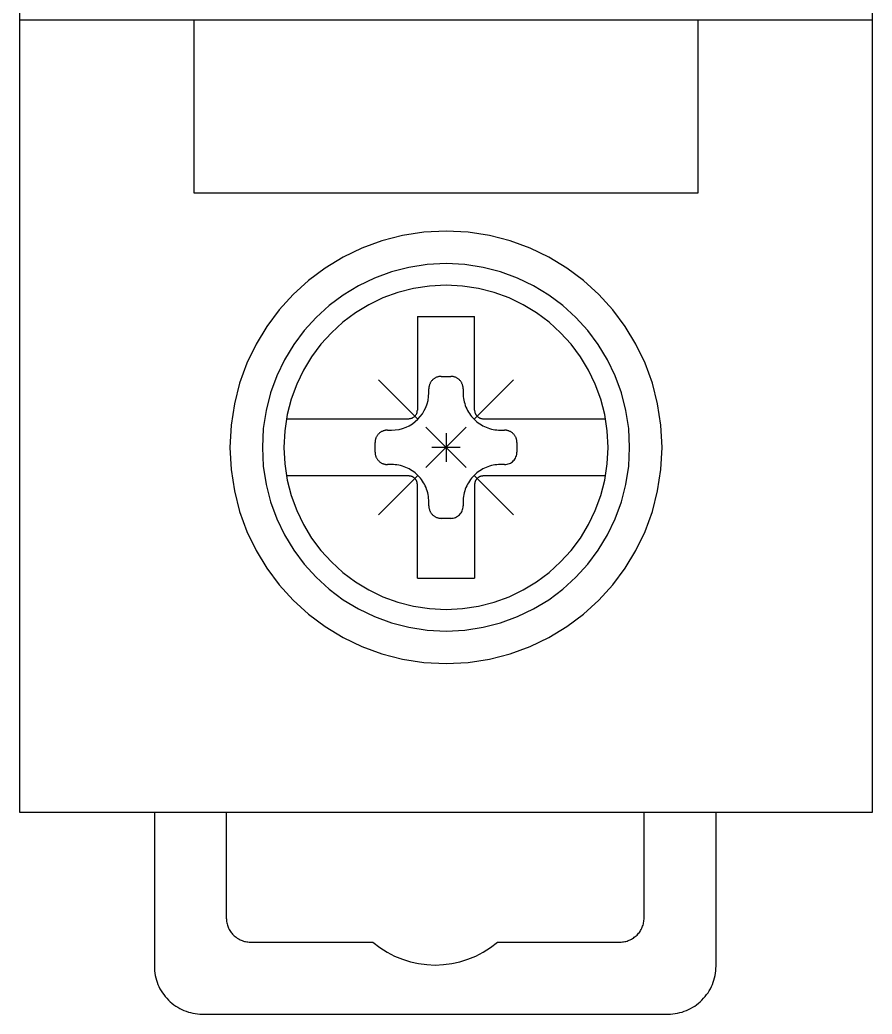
# Model space of a CAD drawing. Header units: millimetres. Extents: x 28713 to 59118, y -54378 to -19615.
# Drawn here: x 38143.61 to 38161.58, y -25314.11 to -25293.16 of the extents above; entities that cross this region are included whole.
import ezdxf

# ---------------------------------------------------------------- set-up
doc = ezdxf.new("R2010")
doc.units = ezdxf.units.MM
doc.header["$LTSCALE"] = 3

msp = doc.modelspace()

# ---------------------------------------------------------------- linework, layer by layer
for p, q in [((38143.607, -25309.862), (38143.607, -25230.381)), ((38161.579, -25230.381), (38161.579, -25309.862)), ((38143.607, -25293.156), (38161.579, -25293.156)), ((38147.277, -25293.156), (38147.277, -25296.801)), ((38157.908, -25296.801), (38157.908, -25293.156)), ((38147.277, -25296.801), (38157.908, -25296.801)), ((38151.237, -25297.815), (38150.819, -25297.969)), ((38151.674, -25297.703), (38151.237, -25297.815)), ((38152.127, -25297.634), (38151.674, -25297.703)), ((38152.593, -25297.611), (38152.127, -25297.634)), ((38153.058, -25297.634), (38152.593, -25297.611)), ((38152.593, -25297.611), (38152.593, -25297.611)), ((38153.511, -25297.703), (38153.058, -25297.634)), ((38153.947, -25297.815), (38153.511, -25297.703)), ((38154.366, -25297.969), (38153.947, -25297.815)), ((38150.819, -25297.969), (38150.421, -25298.161)), ((38154.764, -25298.161), (38154.366, -25297.969)), ((38150.421, -25298.161), (38150.045, -25298.389)), ((38155.14, -25298.389), (38154.764, -25298.161)), ((38150.045, -25298.389), (38149.694, -25298.651)), ((38151.812, -25298.373), (38151.441, -25298.468)), ((38152.196, -25298.314), (38151.812, -25298.373)), ((38152.593, -25298.294), (38152.196, -25298.314)), ((38152.988, -25298.314), (38152.593, -25298.294)), ((38152.593, -25298.294), (38152.593, -25298.294)), ((38153.373, -25298.373), (38152.988, -25298.314)), ((38153.744, -25298.468), (38153.373, -25298.373)), ((38155.491, -25298.651), (38155.14, -25298.389)), ((38149.694, -25298.651), (38149.371, -25298.945)), ((38151.085, -25298.599), (38150.746, -25298.762)), ((38151.441, -25298.468), (38151.085, -25298.599)), ((38154.1, -25298.599), (38153.744, -25298.468)), ((38154.438, -25298.762), (38154.1, -25298.599)), ((38155.814, -25298.945), (38155.491, -25298.651)), ((38150.746, -25298.762), (38150.427, -25298.956)), ((38151.904, -25298.819), (38151.576, -25298.903)), ((38152.243, -25298.767), (38151.904, -25298.819)), ((38152.593, -25298.75), (38152.243, -25298.767)), ((38152.942, -25298.767), (38152.593, -25298.75)), ((38152.593, -25298.75), (38152.593, -25298.75)), ((38153.281, -25298.819), (38152.942, -25298.767)), ((38153.609, -25298.903), (38153.281, -25298.819)), ((38154.758, -25298.956), (38154.438, -25298.762)), ((38149.371, -25298.945), (38149.077, -25299.269)), ((38150.427, -25298.956), (38150.129, -25299.179)), ((38151.262, -25299.018), (38150.963, -25299.162)), ((38151.576, -25298.903), (38151.262, -25299.018)), ((38153.923, -25299.018), (38153.609, -25298.903)), ((38154.221, -25299.162), (38153.923, -25299.018)), ((38155.056, -25299.179), (38154.758, -25298.956)), ((38156.108, -25299.269), (38155.814, -25298.945)), ((38149.077, -25299.269), (38148.814, -25299.62)), ((38150.129, -25299.179), (38149.854, -25299.429)), ((38150.963, -25299.162), (38150.682, -25299.333)), ((38154.503, -25299.333), (38154.221, -25299.162)), ((38155.331, -25299.429), (38155.056, -25299.179)), ((38156.371, -25299.62), (38156.108, -25299.269)), ((38149.854, -25299.429), (38149.604, -25299.703)), ((38150.682, -25299.333), (38150.419, -25299.53)), ((38151.989, -25299.409), (38151.989, -25301.381)), ((38151.989, -25299.409), (38153.196, -25299.409)), ((38153.196, -25301.381), (38153.196, -25299.409)), ((38154.766, -25299.53), (38154.503, -25299.333)), ((38155.581, -25299.703), (38155.331, -25299.429)), ((38148.814, -25299.62), (38148.586, -25299.995)), ((38149.604, -25299.703), (38149.381, -25300.002)), ((38150.419, -25299.53), (38150.176, -25299.751)), ((38155.009, -25299.751), (38154.766, -25299.53)), ((38155.804, -25300.002), (38155.581, -25299.703)), ((38156.599, -25299.995), (38156.371, -25299.62)), ((38150.176, -25299.751), (38149.955, -25299.993)), ((38155.229, -25299.993), (38155.009, -25299.751)), ((38148.586, -25299.995), (38148.394, -25300.394)), ((38149.381, -25300.002), (38149.187, -25300.321)), ((38149.955, -25299.993), (38149.759, -25300.256)), ((38155.426, -25300.256), (38155.229, -25299.993)), ((38155.998, -25300.321), (38155.804, -25300.002)), ((38156.791, -25300.394), (38156.599, -25299.995)), ((38149.187, -25300.321), (38149.024, -25300.66)), ((38149.759, -25300.256), (38149.588, -25300.538)), ((38155.597, -25300.538), (38155.426, -25300.256)), ((38156.161, -25300.66), (38155.998, -25300.321)), ((38148.394, -25300.394), (38148.241, -25300.812)), ((38149.588, -25300.538), (38149.444, -25300.837)), ((38155.741, -25300.837), (38155.597, -25300.538)), ((38156.944, -25300.812), (38156.791, -25300.394)), ((38149.024, -25300.66), (38148.894, -25301.015)), ((38151.17, -25300.744), (38151.989, -25301.564)), ((38152.307, -25300.747), (38152.298, -25300.757)), ((38152.317, -25300.738), (38152.307, -25300.747)), ((38152.307, -25300.747), (38152.307, -25300.747)), ((38152.327, -25300.73), (38152.317, -25300.738)), ((38152.337, -25300.722), (38152.327, -25300.73)), ((38152.347, -25300.715), (38152.337, -25300.722)), ((38152.358, -25300.708), (38152.347, -25300.715)), ((38152.369, -25300.701), (38152.358, -25300.708)), ((38152.381, -25300.696), (38152.369, -25300.701)), ((38152.393, -25300.69), (38152.381, -25300.696)), ((38152.404, -25300.686), (38152.393, -25300.69)), ((38152.417, -25300.682), (38152.404, -25300.686)), ((38152.429, -25300.678), (38152.417, -25300.682)), ((38152.442, -25300.676), (38152.429, -25300.678)), ((38152.454, -25300.673), (38152.442, -25300.676)), ((38152.467, -25300.672), (38152.454, -25300.673)), ((38152.48, -25300.671), (38152.467, -25300.672)), ((38152.493, -25300.671), (38152.48, -25300.671)), ((38152.493, -25300.671), (38152.493, -25300.671)), ((38152.493, -25300.671), (38152.692, -25300.671)), ((38152.705, -25300.671), (38152.692, -25300.671)), ((38152.718, -25300.672), (38152.705, -25300.671)), ((38152.731, -25300.673), (38152.718, -25300.672)), ((38152.744, -25300.676), (38152.731, -25300.673)), ((38152.756, -25300.678), (38152.744, -25300.676)), ((38152.768, -25300.682), (38152.756, -25300.678)), ((38152.78, -25300.686), (38152.768, -25300.682)), ((38152.793, -25300.69), (38152.78, -25300.686)), ((38152.804, -25300.696), (38152.793, -25300.69)), ((38152.816, -25300.701), (38152.804, -25300.696)), ((38152.827, -25300.708), (38152.816, -25300.701)), ((38152.838, -25300.715), (38152.827, -25300.708)), ((38152.848, -25300.722), (38152.838, -25300.715)), ((38152.858, -25300.73), (38152.848, -25300.722)), ((38152.868, -25300.738), (38152.858, -25300.73)), ((38152.878, -25300.747), (38152.868, -25300.738)), ((38152.887, -25300.757), (38152.878, -25300.747)), ((38152.878, -25300.747), (38152.878, -25300.747)), ((38153.196, -25301.564), (38154.015, -25300.744)), ((38156.291, -25301.015), (38156.161, -25300.66)), ((38148.241, -25300.812), (38148.129, -25301.249)), ((38149.444, -25300.837), (38149.329, -25301.151)), ((38152.232, -25300.907), (38152.231, -25300.92)), ((38152.231, -25300.92), (38152.231, -25300.933)), ((38152.231, -25301.018), (38152.231, -25300.933)), ((38152.233, -25300.894), (38152.232, -25300.907)), ((38152.236, -25300.881), (38152.233, -25300.894)), ((38152.238, -25300.869), (38152.236, -25300.881)), ((38152.242, -25300.857), (38152.238, -25300.869)), ((38152.246, -25300.844), (38152.242, -25300.857)), ((38152.25, -25300.832), (38152.246, -25300.844)), ((38152.256, -25300.821), (38152.25, -25300.832)), ((38152.261, -25300.809), (38152.256, -25300.821)), ((38152.268, -25300.798), (38152.261, -25300.809)), ((38152.275, -25300.787), (38152.268, -25300.798)), ((38152.282, -25300.777), (38152.275, -25300.787)), ((38152.29, -25300.767), (38152.282, -25300.777)), ((38152.298, -25300.757), (38152.29, -25300.767)), ((38152.895, -25300.767), (38152.887, -25300.757)), ((38152.903, -25300.777), (38152.895, -25300.767)), ((38152.91, -25300.787), (38152.903, -25300.777)), ((38152.917, -25300.798), (38152.91, -25300.787)), ((38152.924, -25300.809), (38152.917, -25300.798)), ((38152.929, -25300.821), (38152.924, -25300.809)), ((38152.935, -25300.832), (38152.929, -25300.821)), ((38152.939, -25300.844), (38152.935, -25300.832)), ((38152.943, -25300.857), (38152.939, -25300.844)), ((38152.946, -25300.869), (38152.943, -25300.857)), ((38152.949, -25300.881), (38152.946, -25300.869)), ((38152.952, -25300.894), (38152.949, -25300.881)), ((38152.953, -25300.907), (38152.952, -25300.894)), ((38152.954, -25300.92), (38152.953, -25300.907)), ((38152.955, -25300.933), (38152.954, -25300.92)), ((38152.955, -25300.933), (38152.955, -25301.018)), ((38152.955, -25300.933), (38152.955, -25300.933)), ((38155.856, -25301.151), (38155.741, -25300.837)), ((38157.056, -25301.249), (38156.944, -25300.812)), ((38148.894, -25301.015), (38148.798, -25301.387)), ((38149.329, -25301.151), (38149.245, -25301.478)), ((38152.214, -25301.176), (38152.226, -25301.098)), ((38152.226, -25301.098), (38152.231, -25301.018)), ((38152.955, -25301.018), (38152.955, -25301.018)), ((38152.955, -25301.018), (38152.956, -25301.057)), ((38152.956, -25301.057), (38152.958, -25301.095)), ((38152.958, -25301.095), (38152.963, -25301.134)), ((38152.963, -25301.134), (38152.97, -25301.172)), ((38152.97, -25301.172), (38152.978, -25301.209)), ((38155.94, -25301.478), (38155.856, -25301.151)), ((38156.387, -25301.387), (38156.291, -25301.015)), ((38148.129, -25301.249), (38148.06, -25301.701)), ((38151.988, -25301.4), (38151.989, -25301.381)), ((38152.135, -25301.393), (38152.169, -25301.324)), ((38152.169, -25301.324), (38152.195, -25301.252)), ((38152.195, -25301.252), (38152.214, -25301.176)), ((38152.978, -25301.209), (38152.988, -25301.246)), ((38152.988, -25301.246), (38153, -25301.283)), ((38153, -25301.283), (38153.014, -25301.319)), ((38153.014, -25301.319), (38153.03, -25301.354)), ((38153.03, -25301.354), (38153.047, -25301.388)), ((38153.196, -25301.381), (38153.196, -25301.381)), ((38153.196, -25301.381), (38153.196, -25301.39)), ((38157.125, -25301.701), (38157.056, -25301.249)), ((38148.798, -25301.387), (38148.74, -25301.771)), ((38149.245, -25301.478), (38149.193, -25301.818)), ((38149.229, -25301.564), (38151.807, -25301.564)), ((38151.807, -25301.564), (38151.825, -25301.562)), ((38151.807, -25301.564), (38151.807, -25301.564)), ((38151.825, -25301.562), (38151.843, -25301.56)), ((38151.843, -25301.56), (38151.861, -25301.555)), ((38151.861, -25301.555), (38151.878, -25301.549)), ((38151.878, -25301.549), (38151.894, -25301.541)), ((38151.894, -25301.541), (38151.909, -25301.532)), ((38151.909, -25301.532), (38151.923, -25301.522)), ((38151.923, -25301.522), (38151.936, -25301.51)), ((38151.936, -25301.51), (38151.947, -25301.497)), ((38151.944, -25301.625), (38152, -25301.574)), ((38151.947, -25301.497), (38151.958, -25301.483)), ((38151.958, -25301.483), (38151.967, -25301.468)), ((38151.967, -25301.468), (38151.975, -25301.452)), ((38151.975, -25301.452), (38151.981, -25301.435)), ((38151.981, -25301.435), (38151.985, -25301.418)), ((38151.985, -25301.418), (38151.988, -25301.4)), ((38152, -25301.574), (38152.051, -25301.518)), ((38152.051, -25301.518), (38152.096, -25301.458)), ((38152.096, -25301.458), (38152.135, -25301.393)), ((38153.047, -25301.388), (38153.066, -25301.422)), ((38153.066, -25301.422), (38153.087, -25301.454)), ((38153.087, -25301.454), (38153.109, -25301.486)), ((38153.109, -25301.486), (38153.133, -25301.516)), ((38153.133, -25301.516), (38153.158, -25301.546)), ((38153.158, -25301.546), (38153.185, -25301.574)), ((38153.185, -25301.574), (38153.185, -25301.574)), ((38153.185, -25301.574), (38153.213, -25301.601)), ((38153.196, -25301.39), (38153.197, -25301.399)), ((38153.197, -25301.399), (38153.198, -25301.408)), ((38153.198, -25301.408), (38153.199, -25301.417)), ((38153.199, -25301.417), (38153.201, -25301.425)), ((38153.201, -25301.425), (38153.204, -25301.434)), ((38153.204, -25301.434), (38153.206, -25301.443)), ((38153.206, -25301.443), (38153.21, -25301.451)), ((38153.21, -25301.451), (38153.213, -25301.459)), ((38153.213, -25301.459), (38153.217, -25301.467)), ((38153.217, -25301.467), (38153.221, -25301.475)), ((38153.221, -25301.475), (38153.226, -25301.482)), ((38153.226, -25301.482), (38153.231, -25301.49)), ((38153.231, -25301.49), (38153.237, -25301.497)), ((38153.237, -25301.497), (38153.243, -25301.503)), ((38153.243, -25301.503), (38153.249, -25301.51)), ((38153.249, -25301.51), (38153.249, -25301.51)), ((38153.249, -25301.51), (38153.256, -25301.516)), ((38153.256, -25301.516), (38153.262, -25301.522)), ((38153.262, -25301.522), (38153.27, -25301.528)), ((38153.27, -25301.528), (38153.277, -25301.533)), ((38153.277, -25301.533), (38153.284, -25301.538)), ((38153.284, -25301.538), (38153.292, -25301.542)), ((38153.292, -25301.542), (38153.3, -25301.546)), ((38153.3, -25301.546), (38153.308, -25301.55)), ((38153.308, -25301.55), (38153.317, -25301.553)), ((38153.317, -25301.553), (38153.325, -25301.556)), ((38153.325, -25301.556), (38153.334, -25301.558)), ((38153.334, -25301.558), (38153.342, -25301.56)), ((38153.342, -25301.56), (38153.351, -25301.561)), ((38153.351, -25301.561), (38153.36, -25301.563)), ((38153.36, -25301.563), (38153.369, -25301.563)), ((38153.369, -25301.563), (38153.378, -25301.564)), ((38153.378, -25301.564), (38155.956, -25301.564)), ((38155.992, -25301.818), (38155.94, -25301.478)), ((38156.445, -25301.771), (38156.387, -25301.387)), ((38148.06, -25301.701), (38148.036, -25302.167)), ((38148.74, -25301.771), (38148.72, -25302.167)), ((38151.443, -25301.805), (38151.524, -25301.801)), ((38151.524, -25301.801), (38151.602, -25301.789)), ((38151.602, -25301.789), (38151.677, -25301.769)), ((38151.677, -25301.769), (38151.75, -25301.743)), ((38151.75, -25301.743), (38151.818, -25301.71)), ((38151.818, -25301.71), (38151.883, -25301.67)), ((38151.883, -25301.67), (38151.944, -25301.625)), ((38152.166, -25302.594), (38153.019, -25301.74)), ((38152.166, -25301.74), (38153.019, -25302.594)), ((38153.213, -25301.601), (38153.243, -25301.627)), ((38153.243, -25301.627), (38153.273, -25301.65)), ((38153.273, -25301.65), (38153.305, -25301.673)), ((38153.305, -25301.673), (38153.338, -25301.693)), ((38153.338, -25301.693), (38153.371, -25301.712)), ((38153.371, -25301.712), (38153.405, -25301.729)), ((38153.405, -25301.729), (38153.441, -25301.745)), ((38153.441, -25301.745), (38153.476, -25301.759)), ((38153.476, -25301.759), (38153.513, -25301.771)), ((38153.513, -25301.771), (38153.55, -25301.781)), ((38153.55, -25301.781), (38153.588, -25301.79)), ((38153.588, -25301.79), (38153.625, -25301.796)), ((38153.625, -25301.796), (38153.664, -25301.801)), ((38153.664, -25301.801), (38153.703, -25301.804)), ((38156.465, -25302.167), (38156.445, -25301.771)), ((38157.149, -25302.167), (38157.125, -25301.701)), ((38149.193, -25301.818), (38149.175, -25302.167)), ((38151.104, -25302.003), (38151.101, -25302.016)), ((38151.107, -25301.991), (38151.104, -25302.003)), ((38151.111, -25301.979), (38151.107, -25301.991)), ((38151.116, -25301.967), (38151.111, -25301.979)), ((38151.121, -25301.955), (38151.116, -25301.967)), ((38151.127, -25301.944), (38151.121, -25301.955)), ((38151.133, -25301.932), (38151.127, -25301.944)), ((38151.14, -25301.922), (38151.133, -25301.932)), ((38151.147, -25301.911), (38151.14, -25301.922)), ((38151.155, -25301.901), (38151.147, -25301.911)), ((38151.164, -25301.891), (38151.155, -25301.901)), ((38151.173, -25301.882), (38151.164, -25301.891)), ((38151.182, -25301.873), (38151.173, -25301.882)), ((38151.173, -25301.882), (38151.173, -25301.882)), ((38151.192, -25301.864), (38151.182, -25301.873)), ((38151.202, -25301.856), (38151.192, -25301.864)), ((38151.213, -25301.849), (38151.202, -25301.856)), ((38151.223, -25301.842), (38151.213, -25301.849)), ((38151.235, -25301.836), (38151.223, -25301.842)), ((38151.246, -25301.83), (38151.235, -25301.836)), ((38151.258, -25301.825), (38151.246, -25301.83)), ((38151.27, -25301.82), (38151.258, -25301.825)), ((38151.282, -25301.816), (38151.27, -25301.82)), ((38151.294, -25301.813), (38151.282, -25301.816)), ((38151.307, -25301.81), (38151.294, -25301.813)), ((38151.32, -25301.808), (38151.307, -25301.81)), ((38151.332, -25301.806), (38151.32, -25301.808)), ((38151.345, -25301.805), (38151.332, -25301.806)), ((38151.358, -25301.805), (38151.345, -25301.805)), ((38151.358, -25301.805), (38151.443, -25301.805)), ((38151.358, -25301.805), (38151.358, -25301.805)), ((38151.443, -25301.805), (38151.443, -25301.805)), ((38152.593, -25301.865), (38152.593, -25302.469)), ((38153.703, -25301.804), (38153.742, -25301.805)), ((38153.742, -25301.805), (38153.827, -25301.805)), ((38153.84, -25301.805), (38153.827, -25301.805)), ((38153.853, -25301.806), (38153.84, -25301.805)), ((38153.865, -25301.808), (38153.853, -25301.806)), ((38153.878, -25301.81), (38153.865, -25301.808)), ((38153.89, -25301.813), (38153.878, -25301.81)), ((38153.903, -25301.816), (38153.89, -25301.813)), ((38153.915, -25301.82), (38153.903, -25301.816)), ((38153.927, -25301.825), (38153.915, -25301.82)), ((38153.939, -25301.83), (38153.927, -25301.825)), ((38153.95, -25301.836), (38153.939, -25301.83)), ((38153.961, -25301.842), (38153.95, -25301.836)), ((38153.972, -25301.849), (38153.961, -25301.842)), ((38153.983, -25301.856), (38153.972, -25301.849)), ((38153.993, -25301.864), (38153.983, -25301.856)), ((38154.003, -25301.873), (38153.993, -25301.864)), ((38154.012, -25301.882), (38154.003, -25301.873)), ((38154.021, -25301.891), (38154.012, -25301.882)), ((38154.012, -25301.882), (38154.012, -25301.882)), ((38154.03, -25301.901), (38154.021, -25301.891)), ((38154.037, -25301.911), (38154.03, -25301.901)), ((38154.045, -25301.922), (38154.037, -25301.911)), ((38154.052, -25301.932), (38154.045, -25301.922)), ((38154.058, -25301.944), (38154.052, -25301.932)), ((38154.064, -25301.955), (38154.058, -25301.944)), ((38154.069, -25301.967), (38154.064, -25301.955)), ((38154.074, -25301.979), (38154.069, -25301.967)), ((38154.078, -25301.991), (38154.074, -25301.979)), ((38154.081, -25302.003), (38154.078, -25301.991)), ((38154.084, -25302.016), (38154.081, -25302.003)), ((38156.01, -25302.167), (38155.992, -25301.818)), ((38148.036, -25302.167), (38148.036, -25302.167)), ((38148.036, -25302.167), (38148.06, -25302.633)), ((38148.72, -25302.167), (38148.72, -25302.167)), ((38148.72, -25302.167), (38148.74, -25302.563)), ((38149.175, -25302.167), (38149.175, -25302.167)), ((38149.175, -25302.167), (38149.193, -25302.516)), ((38151.097, -25302.041), (38151.096, -25302.054)), ((38151.096, -25302.054), (38151.096, -25302.067)), ((38151.096, -25302.267), (38151.096, -25302.067)), ((38151.099, -25302.028), (38151.097, -25302.041)), ((38151.101, -25302.016), (38151.099, -25302.028)), ((38152.894, -25302.167), (38152.291, -25302.167)), ((38154.086, -25302.028), (38154.084, -25302.016)), ((38154.088, -25302.041), (38154.086, -25302.028)), ((38154.089, -25302.054), (38154.088, -25302.041)), ((38154.089, -25302.067), (38154.089, -25302.054)), ((38154.089, -25302.067), (38154.089, -25302.067)), ((38154.089, -25302.067), (38154.089, -25302.267)), ((38155.992, -25302.516), (38156.01, -25302.167)), ((38156.01, -25302.167), (38156.01, -25302.167)), ((38156.445, -25302.563), (38156.465, -25302.167)), ((38156.465, -25302.167), (38156.465, -25302.167)), ((38157.125, -25302.633), (38157.149, -25302.167)), ((38157.149, -25302.167), (38157.149, -25302.167)), ((38151.096, -25302.267), (38151.096, -25302.267)), ((38151.096, -25302.267), (38151.096, -25302.28)), ((38151.096, -25302.28), (38151.097, -25302.293)), ((38151.097, -25302.293), (38151.099, -25302.305)), ((38151.099, -25302.305), (38151.101, -25302.318)), ((38151.101, -25302.318), (38151.104, -25302.331)), ((38151.104, -25302.331), (38151.107, -25302.343)), ((38151.107, -25302.343), (38151.111, -25302.355)), ((38151.111, -25302.355), (38151.116, -25302.367)), ((38151.116, -25302.367), (38151.121, -25302.379)), ((38151.121, -25302.379), (38151.127, -25302.39)), ((38151.127, -25302.39), (38151.133, -25302.401)), ((38151.133, -25302.401), (38151.14, -25302.412)), ((38151.14, -25302.412), (38151.147, -25302.423)), ((38151.147, -25302.423), (38151.155, -25302.433)), ((38154.029, -25302.434), (38154.044, -25302.413)), ((38154.044, -25302.413), (38154.057, -25302.392)), ((38154.057, -25302.392), (38154.068, -25302.369)), ((38154.068, -25302.369), (38154.077, -25302.345)), ((38154.077, -25302.345), (38154.084, -25302.32)), ((38154.084, -25302.32), (38154.088, -25302.294)), ((38154.088, -25302.294), (38154.089, -25302.267)), ((38148.06, -25302.633), (38148.129, -25303.085)), ((38148.74, -25302.563), (38148.798, -25302.948)), ((38149.193, -25302.516), (38149.245, -25302.856)), ((38151.155, -25302.433), (38151.164, -25302.443)), ((38151.164, -25302.443), (38151.173, -25302.452)), ((38151.173, -25302.452), (38151.173, -25302.452)), ((38151.173, -25302.452), (38151.182, -25302.461)), ((38151.182, -25302.461), (38151.192, -25302.47)), ((38151.192, -25302.47), (38151.202, -25302.478)), ((38151.202, -25302.478), (38151.213, -25302.485)), ((38151.213, -25302.485), (38151.223, -25302.492)), ((38151.223, -25302.492), (38151.235, -25302.498)), ((38151.235, -25302.498), (38151.246, -25302.504)), ((38151.246, -25302.504), (38151.258, -25302.509)), ((38151.258, -25302.509), (38151.27, -25302.514)), ((38151.27, -25302.514), (38151.282, -25302.518)), ((38151.282, -25302.518), (38151.294, -25302.521)), ((38151.294, -25302.521), (38151.307, -25302.524)), ((38151.307, -25302.524), (38151.32, -25302.526)), ((38151.32, -25302.526), (38151.332, -25302.528)), ((38151.332, -25302.528), (38151.345, -25302.529)), ((38151.345, -25302.529), (38151.358, -25302.529)), ((38151.443, -25302.529), (38151.358, -25302.529)), ((38151.482, -25302.53), (38151.443, -25302.529)), ((38151.521, -25302.533), (38151.482, -25302.53)), ((38151.559, -25302.538), (38151.521, -25302.533)), ((38151.597, -25302.544), (38151.559, -25302.538)), ((38151.635, -25302.553), (38151.597, -25302.544)), ((38151.672, -25302.563), (38151.635, -25302.553)), ((38151.708, -25302.575), (38151.672, -25302.563)), ((38151.744, -25302.589), (38151.708, -25302.575)), ((38151.779, -25302.605), (38151.744, -25302.589)), ((38151.814, -25302.622), (38151.779, -25302.605)), ((38151.847, -25302.641), (38151.814, -25302.622)), ((38151.88, -25302.661), (38151.847, -25302.641)), ((38153.338, -25302.641), (38153.305, -25302.661)), ((38153.371, -25302.622), (38153.338, -25302.641)), ((38153.405, -25302.605), (38153.371, -25302.622)), ((38153.441, -25302.589), (38153.405, -25302.605)), ((38153.476, -25302.575), (38153.441, -25302.589)), ((38153.513, -25302.563), (38153.476, -25302.575)), ((38153.55, -25302.553), (38153.513, -25302.563)), ((38153.588, -25302.544), (38153.55, -25302.553)), ((38153.625, -25302.538), (38153.588, -25302.544)), ((38153.664, -25302.533), (38153.625, -25302.538)), ((38153.703, -25302.53), (38153.664, -25302.533)), ((38153.742, -25302.529), (38153.703, -25302.53)), ((38153.827, -25302.529), (38153.742, -25302.529)), ((38153.742, -25302.529), (38153.742, -25302.529)), ((38153.827, -25302.529), (38153.853, -25302.528)), ((38153.827, -25302.529), (38153.827, -25302.529)), ((38153.853, -25302.528), (38153.879, -25302.524)), ((38153.879, -25302.524), (38153.905, -25302.517)), ((38153.905, -25302.517), (38153.929, -25302.509)), ((38153.929, -25302.509), (38153.952, -25302.497)), ((38153.952, -25302.497), (38153.973, -25302.484)), ((38153.973, -25302.484), (38153.993, -25302.469)), ((38153.993, -25302.469), (38154.012, -25302.452)), ((38154.012, -25302.452), (38154.029, -25302.434)), ((38155.94, -25302.856), (38155.992, -25302.516)), ((38156.387, -25302.948), (38156.445, -25302.563)), ((38157.056, -25303.085), (38157.125, -25302.633)), ((38151.807, -25302.771), (38149.229, -25302.771)), ((38151.17, -25303.59), (38151.989, -25302.771)), ((38151.816, -25302.771), (38151.807, -25302.771)), ((38151.825, -25302.772), (38151.816, -25302.771)), ((38151.834, -25302.773), (38151.825, -25302.772)), ((38151.843, -25302.774), (38151.834, -25302.773)), ((38151.851, -25302.776), (38151.843, -25302.774)), ((38151.86, -25302.778), (38151.851, -25302.776)), ((38151.868, -25302.781), (38151.86, -25302.778)), ((38151.877, -25302.785), (38151.868, -25302.781)), ((38151.885, -25302.788), (38151.877, -25302.785)), ((38151.912, -25302.684), (38151.88, -25302.661)), ((38151.893, -25302.792), (38151.885, -25302.788)), ((38151.9, -25302.796), (38151.893, -25302.792)), ((38151.908, -25302.801), (38151.9, -25302.796)), ((38151.915, -25302.806), (38151.908, -25302.801)), ((38151.942, -25302.707), (38151.912, -25302.684)), ((38151.922, -25302.812), (38151.915, -25302.806)), ((38151.929, -25302.818), (38151.922, -25302.812)), ((38151.936, -25302.824), (38151.929, -25302.818)), ((38151.942, -25302.831), (38151.936, -25302.824)), ((38151.936, -25302.824), (38151.936, -25302.824)), ((38151.972, -25302.733), (38151.942, -25302.707)), ((38151.948, -25302.837), (38151.942, -25302.831)), ((38151.953, -25302.844), (38151.948, -25302.837)), ((38151.959, -25302.852), (38151.953, -25302.844)), ((38152, -25302.76), (38151.972, -25302.733)), ((38152.027, -25302.788), (38152, -25302.76)), ((38152, -25302.76), (38152, -25302.76)), ((38152.052, -25302.818), (38152.027, -25302.788)), ((38152.076, -25302.848), (38152.052, -25302.818)), ((38152.098, -25302.88), (38152.076, -25302.848)), ((38153.109, -25302.848), (38153.087, -25302.88)), ((38153.133, -25302.818), (38153.109, -25302.848)), ((38153.158, -25302.788), (38153.133, -25302.818)), ((38153.185, -25302.76), (38153.158, -25302.788)), ((38153.213, -25302.733), (38153.185, -25302.76)), ((38153.185, -25302.76), (38153.185, -25302.76)), ((38153.196, -25302.771), (38154.015, -25303.59)), ((38153.243, -25302.707), (38153.213, -25302.733)), ((38153.231, -25302.844), (38153.226, -25302.852)), ((38153.237, -25302.837), (38153.231, -25302.844)), ((38153.243, -25302.831), (38153.237, -25302.837)), ((38153.273, -25302.684), (38153.243, -25302.707)), ((38153.249, -25302.824), (38153.243, -25302.831)), ((38153.256, -25302.818), (38153.249, -25302.824)), ((38153.249, -25302.824), (38153.249, -25302.824)), ((38153.262, -25302.812), (38153.256, -25302.818)), ((38153.27, -25302.806), (38153.262, -25302.812)), ((38153.277, -25302.801), (38153.27, -25302.806)), ((38153.305, -25302.661), (38153.273, -25302.684)), ((38153.284, -25302.796), (38153.277, -25302.801)), ((38153.292, -25302.792), (38153.284, -25302.796)), ((38153.3, -25302.788), (38153.292, -25302.792)), ((38153.308, -25302.785), (38153.3, -25302.788)), ((38153.317, -25302.781), (38153.308, -25302.785)), ((38153.325, -25302.778), (38153.317, -25302.781)), ((38153.334, -25302.776), (38153.325, -25302.778)), ((38153.342, -25302.774), (38153.334, -25302.776)), ((38153.351, -25302.773), (38153.342, -25302.774)), ((38153.36, -25302.772), (38153.351, -25302.773)), ((38153.369, -25302.771), (38153.36, -25302.772)), ((38153.378, -25302.771), (38153.369, -25302.771)), ((38153.378, -25302.771), (38153.378, -25302.771)), ((38155.956, -25302.771), (38153.378, -25302.771)), ((38148.798, -25302.948), (38148.894, -25303.319)), ((38149.245, -25302.856), (38149.329, -25303.183)), ((38151.963, -25302.859), (38151.959, -25302.852)), ((38151.968, -25302.867), (38151.963, -25302.859)), ((38151.972, -25302.875), (38151.968, -25302.867)), ((38151.975, -25302.883), (38151.972, -25302.875)), ((38151.978, -25302.891), (38151.975, -25302.883)), ((38151.981, -25302.9), (38151.978, -25302.891)), ((38151.984, -25302.908), (38151.981, -25302.9)), ((38151.986, -25302.917), (38151.984, -25302.908)), ((38151.987, -25302.926), (38151.986, -25302.917)), ((38151.988, -25302.935), (38151.987, -25302.926)), ((38151.989, -25302.944), (38151.988, -25302.935)), ((38151.989, -25302.953), (38151.989, -25302.944)), ((38151.989, -25302.953), (38151.989, -25302.953)), ((38151.989, -25304.925), (38151.989, -25302.953)), ((38152.119, -25302.912), (38152.098, -25302.88)), ((38152.138, -25302.946), (38152.119, -25302.912)), ((38152.155, -25302.98), (38152.138, -25302.946)), ((38152.171, -25303.015), (38152.155, -25302.98)), ((38152.184, -25303.051), (38152.171, -25303.015)), ((38152.196, -25303.087), (38152.184, -25303.051)), ((38153, -25303.051), (38152.988, -25303.087)), ((38153.014, -25303.015), (38153, -25303.051)), ((38153.03, -25302.98), (38153.014, -25303.015)), ((38153.047, -25302.946), (38153.03, -25302.98)), ((38153.066, -25302.912), (38153.047, -25302.946)), ((38153.087, -25302.88), (38153.066, -25302.912)), ((38153.197, -25302.935), (38153.196, -25302.944)), ((38153.196, -25302.944), (38153.196, -25302.953)), ((38153.196, -25302.953), (38153.196, -25304.925)), ((38153.198, -25302.926), (38153.197, -25302.935)), ((38153.199, -25302.917), (38153.198, -25302.926)), ((38153.201, -25302.908), (38153.199, -25302.917)), ((38153.204, -25302.9), (38153.201, -25302.908)), ((38153.206, -25302.891), (38153.204, -25302.9)), ((38153.21, -25302.883), (38153.206, -25302.891)), ((38153.213, -25302.875), (38153.21, -25302.883)), ((38153.217, -25302.867), (38153.213, -25302.875)), ((38153.221, -25302.859), (38153.217, -25302.867)), ((38153.226, -25302.852), (38153.221, -25302.859)), ((38155.856, -25303.183), (38155.94, -25302.856)), ((38156.291, -25303.319), (38156.387, -25302.948)), ((38148.129, -25303.085), (38148.241, -25303.522)), ((38149.329, -25303.183), (38149.444, -25303.497)), ((38152.207, -25303.124), (38152.196, -25303.087)), ((38152.215, -25303.162), (38152.207, -25303.124)), ((38152.222, -25303.2), (38152.215, -25303.162)), ((38152.227, -25303.239), (38152.222, -25303.2)), ((38152.229, -25303.277), (38152.227, -25303.239)), ((38152.958, -25303.239), (38152.956, -25303.277)), ((38152.963, -25303.2), (38152.958, -25303.239)), ((38152.97, -25303.162), (38152.963, -25303.2)), ((38152.978, -25303.124), (38152.97, -25303.162)), ((38152.988, -25303.087), (38152.978, -25303.124)), ((38155.741, -25303.497), (38155.856, -25303.183)), ((38156.944, -25303.522), (38157.056, -25303.085)), ((38148.894, -25303.319), (38149.024, -25303.675)), ((38152.231, -25303.317), (38152.229, -25303.277)), ((38152.231, -25303.401), (38152.231, -25303.317)), ((38152.231, -25303.317), (38152.231, -25303.317)), ((38152.231, -25303.401), (38152.231, -25303.401)), ((38152.231, -25303.401), (38152.231, -25303.414)), ((38152.231, -25303.414), (38152.232, -25303.427)), ((38152.232, -25303.427), (38152.233, -25303.44)), ((38152.233, -25303.44), (38152.236, -25303.453)), ((38152.236, -25303.453), (38152.238, -25303.465)), ((38152.238, -25303.465), (38152.242, -25303.477)), ((38152.242, -25303.477), (38152.246, -25303.489)), ((38152.934, -25303.503), (38152.943, -25303.479)), ((38152.943, -25303.479), (38152.949, -25303.454)), ((38152.949, -25303.454), (38152.953, -25303.428)), ((38152.953, -25303.428), (38152.955, -25303.401)), ((38152.956, -25303.277), (38152.955, -25303.317)), ((38152.955, -25303.317), (38152.955, -25303.401)), ((38156.161, -25303.675), (38156.291, -25303.319)), ((38148.241, -25303.522), (38148.394, -25303.94)), ((38149.024, -25303.675), (38149.187, -25304.013)), ((38149.444, -25303.497), (38149.588, -25303.796)), ((38152.246, -25303.489), (38152.25, -25303.502)), ((38152.25, -25303.502), (38152.256, -25303.513)), ((38152.256, -25303.513), (38152.261, -25303.525)), ((38152.261, -25303.525), (38152.268, -25303.536)), ((38152.268, -25303.536), (38152.275, -25303.547)), ((38152.275, -25303.547), (38152.282, -25303.557)), ((38152.282, -25303.557), (38152.29, -25303.567)), ((38152.29, -25303.567), (38152.298, -25303.577)), ((38152.298, -25303.577), (38152.307, -25303.587)), ((38152.307, -25303.587), (38152.307, -25303.587)), ((38152.307, -25303.587), (38152.317, -25303.596)), ((38152.317, -25303.596), (38152.327, -25303.604)), ((38152.327, -25303.604), (38152.337, -25303.612)), ((38152.337, -25303.612), (38152.347, -25303.619)), ((38152.347, -25303.619), (38152.358, -25303.626)), ((38152.358, -25303.626), (38152.369, -25303.633)), ((38152.369, -25303.633), (38152.381, -25303.638)), ((38152.381, -25303.638), (38152.393, -25303.644)), ((38152.393, -25303.644), (38152.404, -25303.648)), ((38152.404, -25303.648), (38152.417, -25303.652)), ((38152.417, -25303.652), (38152.429, -25303.655)), ((38152.429, -25303.655), (38152.442, -25303.658)), ((38152.442, -25303.658), (38152.454, -25303.661)), ((38152.454, -25303.661), (38152.467, -25303.662)), ((38152.467, -25303.662), (38152.48, -25303.663)), ((38152.48, -25303.663), (38152.493, -25303.664)), ((38152.692, -25303.664), (38152.493, -25303.664)), ((38152.692, -25303.664), (38152.719, -25303.662)), ((38152.692, -25303.664), (38152.692, -25303.664)), ((38152.719, -25303.662), (38152.745, -25303.658)), ((38152.745, -25303.658), (38152.77, -25303.652)), ((38152.77, -25303.652), (38152.794, -25303.643)), ((38152.794, -25303.643), (38152.817, -25303.632)), ((38152.817, -25303.632), (38152.839, -25303.619)), ((38152.839, -25303.619), (38152.859, -25303.604)), ((38152.859, -25303.604), (38152.878, -25303.587)), ((38152.878, -25303.587), (38152.894, -25303.568)), ((38152.894, -25303.568), (38152.91, -25303.548)), ((38152.91, -25303.548), (38152.923, -25303.526)), ((38152.923, -25303.526), (38152.934, -25303.503)), ((38155.597, -25303.796), (38155.741, -25303.497)), ((38155.998, -25304.013), (38156.161, -25303.675)), ((38156.791, -25303.941), (38156.944, -25303.522)), ((38149.588, -25303.796), (38149.759, -25304.078)), ((38155.426, -25304.078), (38155.597, -25303.796)), ((38148.394, -25303.94), (38148.586, -25304.339)), ((38149.187, -25304.013), (38149.381, -25304.332)), ((38149.759, -25304.078), (38149.955, -25304.341)), ((38155.229, -25304.341), (38155.426, -25304.078)), ((38155.804, -25304.332), (38155.998, -25304.013)), ((38156.599, -25304.339), (38156.791, -25303.941)), ((38148.586, -25304.339), (38148.814, -25304.714)), ((38149.381, -25304.332), (38149.604, -25304.63)), ((38149.955, -25304.341), (38150.176, -25304.583)), ((38155.009, -25304.583), (38155.229, -25304.341)), ((38155.581, -25304.63), (38155.804, -25304.332)), ((38156.371, -25304.714), (38156.599, -25304.339)), ((38148.814, -25304.714), (38149.076, -25305.065)), ((38149.604, -25304.63), (38149.854, -25304.906)), ((38150.176, -25304.583), (38150.419, -25304.804)), ((38154.766, -25304.804), (38155.009, -25304.583)), ((38155.331, -25304.906), (38155.581, -25304.63)), ((38156.108, -25305.065), (38156.371, -25304.714)), ((38149.854, -25304.906), (38150.129, -25305.155)), ((38150.419, -25304.804), (38150.682, -25305.001)), ((38151.989, -25304.925), (38153.196, -25304.925)), ((38154.503, -25305.001), (38154.766, -25304.804)), ((38155.056, -25305.155), (38155.331, -25304.906)), ((38149.076, -25305.065), (38149.371, -25305.389)), ((38150.129, -25305.155), (38150.427, -25305.378)), ((38150.682, -25305.001), (38150.963, -25305.172)), ((38154.221, -25305.172), (38154.503, -25305.001)), ((38154.758, -25305.378), (38155.056, -25305.155)), ((38155.814, -25305.389), (38156.108, -25305.065)), ((38150.963, -25305.172), (38151.262, -25305.316)), ((38151.262, -25305.316), (38151.576, -25305.43)), ((38153.609, -25305.43), (38153.923, -25305.316)), ((38153.923, -25305.316), (38154.221, -25305.172)), ((38149.371, -25305.389), (38149.694, -25305.683)), ((38150.427, -25305.378), (38150.746, -25305.572)), ((38150.746, -25305.572), (38151.085, -25305.736)), ((38151.576, -25305.43), (38151.904, -25305.515)), ((38151.904, -25305.515), (38152.243, -25305.567)), ((38152.243, -25305.567), (38152.593, -25305.584)), ((38152.593, -25305.584), (38152.942, -25305.567)), ((38152.942, -25305.567), (38153.281, -25305.515)), ((38153.281, -25305.515), (38153.609, -25305.43)), ((38154.1, -25305.736), (38154.438, -25305.572)), ((38154.438, -25305.572), (38154.758, -25305.378)), ((38155.491, -25305.683), (38155.814, -25305.389)), ((38149.694, -25305.683), (38150.045, -25305.945)), ((38151.085, -25305.736), (38151.441, -25305.866)), ((38152.593, -25305.584), (38152.593, -25305.584)), ((38153.744, -25305.866), (38154.1, -25305.736)), ((38155.14, -25305.945), (38155.491, -25305.683)), ((38150.045, -25305.945), (38150.421, -25306.173)), ((38151.441, -25305.866), (38151.812, -25305.961)), ((38151.812, -25305.961), (38152.196, -25306.02)), ((38152.988, -25306.02), (38153.373, -25305.961)), ((38153.373, -25305.961), (38153.744, -25305.866)), ((38154.764, -25306.173), (38155.14, -25305.945)), ((38150.421, -25306.173), (38150.819, -25306.365)), ((38152.196, -25306.02), (38152.593, -25306.04)), ((38152.593, -25306.04), (38152.988, -25306.02)), ((38152.593, -25306.04), (38152.593, -25306.04)), ((38154.366, -25306.365), (38154.764, -25306.173)), ((38150.819, -25306.365), (38151.237, -25306.518)), ((38153.947, -25306.518), (38154.366, -25306.365)), ((38151.237, -25306.518), (38151.674, -25306.631)), ((38153.511, -25306.631), (38153.947, -25306.518)), ((38151.674, -25306.631), (38152.127, -25306.7)), ((38152.127, -25306.7), (38152.593, -25306.723)), ((38152.593, -25306.723), (38153.058, -25306.7)), ((38152.593, -25306.723), (38152.593, -25306.723)), ((38153.058, -25306.7), (38153.511, -25306.631)), ((38161.579, -25309.862), (38143.607, -25309.862)), ((38146.442, -25309.862), (38146.442, -25313.102)), ((38147.96, -25309.862), (38147.96, -25312.09)), ((38156.769, -25312.09), (38156.769, -25309.862)), ((38158.288, -25313.102), (38158.288, -25309.862)), ((38147.96, -25312.09), (38147.96, -25312.09)), ((38147.96, -25312.09), (38147.961, -25312.115)), ((38147.961, -25312.115), (38147.963, -25312.14)), ((38147.963, -25312.14), (38147.966, -25312.164)), ((38147.966, -25312.164), (38147.97, -25312.189)), ((38147.97, -25312.189), (38147.975, -25312.213)), ((38147.975, -25312.213), (38147.982, -25312.237)), ((38147.982, -25312.237), (38147.99, -25312.26)), ((38147.99, -25312.26), (38147.999, -25312.283)), ((38156.731, -25312.283), (38156.739, -25312.26)), ((38156.739, -25312.26), (38156.747, -25312.237)), ((38156.747, -25312.237), (38156.754, -25312.213)), ((38156.754, -25312.213), (38156.759, -25312.189)), ((38156.759, -25312.189), (38156.763, -25312.164)), ((38156.763, -25312.164), (38156.767, -25312.14)), ((38156.767, -25312.14), (38156.768, -25312.115)), ((38156.768, -25312.115), (38156.769, -25312.09)), ((38147.999, -25312.283), (38148.009, -25312.306)), ((38148.009, -25312.306), (38148.02, -25312.328)), ((38148.02, -25312.328), (38148.032, -25312.349)), ((38148.032, -25312.349), (38148.045, -25312.37)), ((38148.045, -25312.37), (38148.059, -25312.391)), ((38148.059, -25312.391), (38148.075, -25312.41)), ((38148.075, -25312.41), (38148.091, -25312.429)), ((38148.091, -25312.429), (38148.109, -25312.448)), ((38148.109, -25312.448), (38148.109, -25312.448)), ((38148.109, -25312.448), (38148.127, -25312.465)), ((38148.127, -25312.465), (38148.146, -25312.481)), ((38148.146, -25312.481), (38148.165, -25312.496)), ((38156.564, -25312.496), (38156.584, -25312.481)), ((38156.584, -25312.481), (38156.602, -25312.465)), ((38156.602, -25312.465), (38156.621, -25312.448)), ((38156.621, -25312.448), (38156.638, -25312.429)), ((38156.621, -25312.448), (38156.621, -25312.448)), ((38156.638, -25312.429), (38156.654, -25312.41)), ((38156.654, -25312.41), (38156.67, -25312.391)), ((38156.67, -25312.391), (38156.684, -25312.37)), ((38156.684, -25312.37), (38156.697, -25312.349)), ((38156.697, -25312.349), (38156.709, -25312.328)), ((38156.709, -25312.328), (38156.72, -25312.306)), ((38156.72, -25312.306), (38156.731, -25312.283)), ((38148.165, -25312.496), (38148.186, -25312.511)), ((38148.186, -25312.511), (38148.206, -25312.524)), ((38148.206, -25312.524), (38148.228, -25312.536)), ((38148.228, -25312.536), (38148.25, -25312.547)), ((38148.25, -25312.547), (38148.273, -25312.557)), ((38148.273, -25312.557), (38148.296, -25312.566)), ((38148.296, -25312.566), (38148.319, -25312.574)), ((38148.319, -25312.574), (38148.343, -25312.581)), ((38148.343, -25312.581), (38148.367, -25312.586)), ((38148.367, -25312.586), (38148.392, -25312.59)), ((38148.392, -25312.59), (38148.416, -25312.593)), ((38148.416, -25312.593), (38148.441, -25312.595)), ((38148.441, -25312.595), (38148.467, -25312.596)), ((38148.467, -25312.596), (38151.051, -25312.596)), ((38151.051, -25312.596), (38151.051, -25312.596)), ((38151.051, -25312.596), (38151.197, -25312.709)), ((38153.533, -25312.709), (38153.679, -25312.596)), ((38153.679, -25312.596), (38156.263, -25312.596)), ((38156.263, -25312.596), (38156.288, -25312.595)), ((38156.263, -25312.596), (38156.263, -25312.596)), ((38156.288, -25312.595), (38156.313, -25312.593)), ((38156.313, -25312.593), (38156.337, -25312.59)), ((38156.337, -25312.59), (38156.362, -25312.586)), ((38156.362, -25312.586), (38156.386, -25312.581)), ((38156.386, -25312.581), (38156.41, -25312.574)), ((38156.41, -25312.574), (38156.433, -25312.566)), ((38156.433, -25312.566), (38156.457, -25312.557)), ((38156.457, -25312.557), (38156.479, -25312.547)), ((38156.479, -25312.547), (38156.501, -25312.536)), ((38156.501, -25312.536), (38156.523, -25312.524)), ((38156.523, -25312.524), (38156.544, -25312.511)), ((38156.544, -25312.511), (38156.564, -25312.496)), ((38151.197, -25312.709), (38151.35, -25312.808)), ((38151.35, -25312.808), (38151.509, -25312.891)), ((38151.509, -25312.891), (38151.674, -25312.959)), ((38153.055, -25312.959), (38153.22, -25312.891)), ((38153.22, -25312.891), (38153.379, -25312.808)), ((38153.379, -25312.808), (38153.533, -25312.709)), ((38146.442, -25313.102), (38146.442, -25313.102)), ((38146.442, -25313.102), (38146.443, -25313.152)), ((38151.674, -25312.959), (38151.843, -25313.012)), ((38151.843, -25313.012), (38152.015, -25313.05)), ((38152.015, -25313.05), (38152.189, -25313.072)), ((38152.189, -25313.072), (38152.365, -25313.08)), ((38152.365, -25313.08), (38152.54, -25313.072)), ((38152.54, -25313.072), (38152.714, -25313.05)), ((38152.714, -25313.05), (38152.886, -25313.012)), ((38152.886, -25313.012), (38153.055, -25312.959)), ((38158.286, -25313.152), (38158.288, -25313.102)), ((38146.443, -25313.152), (38146.446, -25313.202)), ((38146.446, -25313.202), (38146.452, -25313.252)), ((38146.452, -25313.252), (38146.461, -25313.301)), ((38146.461, -25313.301), (38146.472, -25313.349)), ((38158.257, -25313.349), (38158.268, -25313.301)), ((38158.268, -25313.301), (38158.277, -25313.252)), ((38158.277, -25313.252), (38158.283, -25313.202)), ((38158.283, -25313.202), (38158.286, -25313.152)), ((38146.472, -25313.349), (38146.485, -25313.396)), ((38146.485, -25313.396), (38146.501, -25313.443)), ((38146.501, -25313.443), (38146.519, -25313.49)), ((38146.519, -25313.49), (38146.539, -25313.535)), ((38146.539, -25313.535), (38146.561, -25313.579)), ((38158.168, -25313.579), (38158.191, -25313.535)), ((38158.191, -25313.535), (38158.211, -25313.49)), ((38158.211, -25313.49), (38158.228, -25313.443)), ((38158.228, -25313.443), (38158.244, -25313.396)), ((38158.244, -25313.396), (38158.257, -25313.349)), ((38146.561, -25313.579), (38146.585, -25313.622)), ((38146.585, -25313.622), (38146.612, -25313.664)), ((38146.612, -25313.664), (38146.64, -25313.704)), ((38146.64, -25313.704), (38146.671, -25313.744)), ((38146.671, -25313.744), (38146.703, -25313.782)), ((38158.026, -25313.782), (38158.058, -25313.744)), ((38158.058, -25313.744), (38158.089, -25313.704)), ((38158.089, -25313.704), (38158.118, -25313.664)), ((38158.118, -25313.664), (38158.144, -25313.622)), ((38158.144, -25313.622), (38158.168, -25313.579)), ((38146.703, -25313.782), (38146.738, -25313.818)), ((38146.738, -25313.818), (38146.738, -25313.818)), ((38146.738, -25313.818), (38146.774, -25313.853)), ((38146.774, -25313.853), (38146.812, -25313.885)), ((38146.812, -25313.885), (38146.852, -25313.916)), ((38146.852, -25313.916), (38146.892, -25313.944)), ((38146.892, -25313.944), (38146.934, -25313.971)), ((38157.795, -25313.971), (38157.837, -25313.944)), ((38157.837, -25313.944), (38157.877, -25313.916)), ((38157.877, -25313.916), (38157.917, -25313.885)), ((38157.917, -25313.885), (38157.955, -25313.853)), ((38157.955, -25313.853), (38157.991, -25313.818)), ((38157.991, -25313.818), (38158.026, -25313.782)), ((38157.991, -25313.818), (38157.991, -25313.818)), ((38146.934, -25313.971), (38146.977, -25313.995)), ((38146.977, -25313.995), (38147.021, -25314.017)), ((38147.021, -25314.017), (38147.067, -25314.038)), ((38147.067, -25314.038), (38147.113, -25314.055)), ((38147.113, -25314.055), (38147.159, -25314.071)), ((38147.159, -25314.071), (38147.207, -25314.084)), ((38147.207, -25314.084), (38147.256, -25314.095)), ((38147.256, -25314.095), (38147.304, -25314.103)), ((38147.304, -25314.103), (38147.354, -25314.11)), ((38147.354, -25314.11), (38147.404, -25314.113)), ((38147.404, -25314.113), (38147.454, -25314.115)), ((38147.454, -25314.115), (38157.275, -25314.115)), ((38157.275, -25314.115), (38157.325, -25314.113)), ((38157.275, -25314.115), (38157.275, -25314.115)), ((38157.325, -25314.113), (38157.375, -25314.11)), ((38157.375, -25314.11), (38157.425, -25314.103)), ((38157.425, -25314.103), (38157.474, -25314.095)), ((38157.474, -25314.095), (38157.522, -25314.084)), ((38157.522, -25314.084), (38157.57, -25314.071)), ((38157.57, -25314.071), (38157.617, -25314.055)), ((38157.617, -25314.055), (38157.663, -25314.038)), ((38157.663, -25314.038), (38157.708, -25314.017)), ((38157.708, -25314.017), (38157.752, -25313.995)), ((38157.752, -25313.995), (38157.795, -25313.971))]:
    msp.add_line(p, q)

doc.saveas('drawing.dxf')
